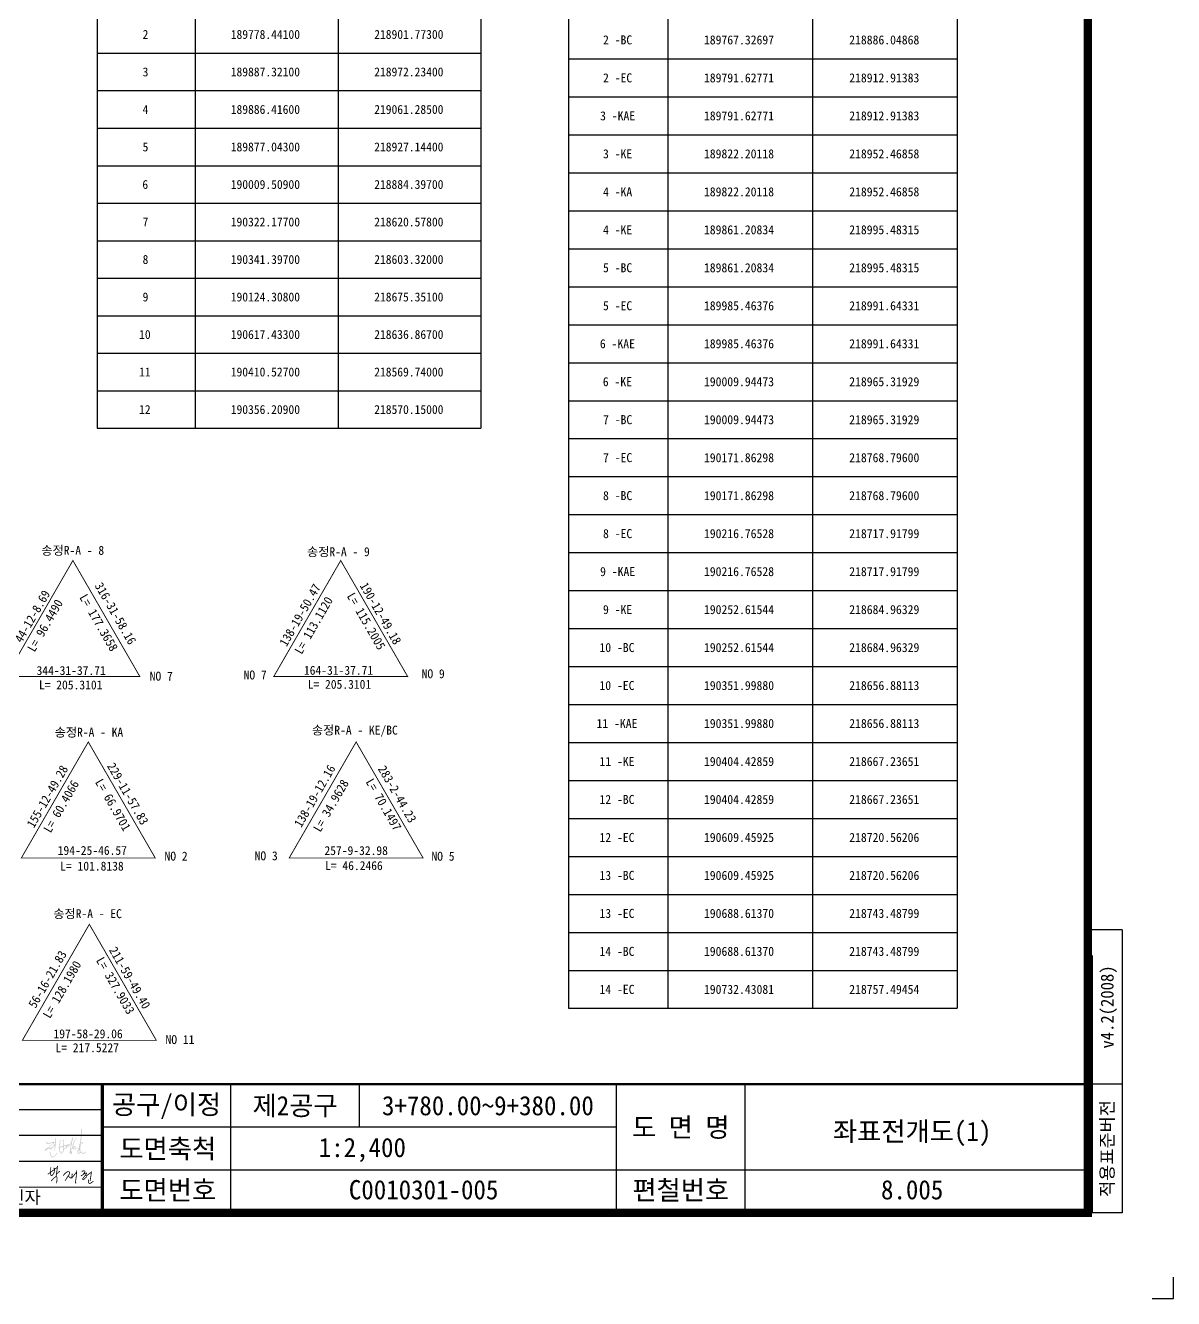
# Model space of a CAD drawing. Header units: millimetres. Extents: x 6226 to 8245, y 797 to 2223.
# Drawn here: x 7602 to 8245, y 797 to 1510 of the extents above; entities that cross this region are included whole.
import ezdxf
from ezdxf.enums import TextEntityAlignment as Align

# ---------------------------------------------------------------- set-up
doc = ezdxf.new("R2010")
doc.units = ezdxf.units.MM
for name, color, linetype in [('CA-ALGN-IPLN', 1, 'Continuous'), ('CA-ALGN-TEXT', 3, 'Continuous'), ('CA-TABL-LIN1', 4, 'Continuous'), ('CA-TABL-LIN2', 1, 'Continuous'), ('CA-TABL-TEX1', 6, 'Continuous'), ('CA-TABL-TEX2', 3, 'Continuous'), ('CA-TEXT', 3, 'Continuous'), ('CX-BORD', 3, 'Continuous'), ('CX-BORD-LIN1', 4, 'Continuous'), ('CX-BORD-LIN2', 3, 'Continuous'), ('CX-BORD-TEX2', 7, 'Continuous'), ('CX-BORD-TEX3', 6, 'Continuous'), ('CX-MISC', 2, 'Continuous')]:
    doc.layers.add(name, color=color, linetype=linetype)
doc.styles.add('GTXT', font='DotumChe.ttf')
doc.styles.add('TB_TEXT', font='DotumChe.ttf')
doc.styles.add('TB_WBTXT', font='H2GTRE.TTF')
doc.styles.add('TB_WMTXT', font='DotumChe.ttf')

# ---------------------------------------------------------------- blocks, each defined once
blk = doc.blocks.new('CXBLKA1-KHCA')
at = {"layer": 'CX-BORD-TEX3'}
h = blk.add_hatch(color=256, dxfattribs=at)
h.paths.add_polyline_path([(561.18, 19.68), (561.15, 19.63), (561.07, 19.12), (560.88, 16.41), (560.66, 15.98), (560.6, 15.39), (560.35, 14.81), (560.21, 14.18), (560.3, 13.84), (560.57, 13.79), (561.17, 14.08), (561.31, 14.01), (561.49, 13.7), (561.73, 13.72), (562.18, 14.08), (562.2, 14.24), (562.13, 14.28), (561.7, 13.91), (561.56, 13.89), (561.29, 14.25), (561.05, 14.22), (560.54, 13.95), (560.4, 13.98), (560.39, 14.28), (560.53, 14.8), (560.59, 14.88), (560.61, 14.81), (560.64, 14.48), (560.81, 14.22), (560.89, 14.22), (560.93, 14.3), (560.87, 14.49), (560.96, 15.86), (561.02, 16.27), (561.2, 16.25), (561.41, 16.18), (561.51, 16.12), (561.58, 16.24), (561.4, 16.4), (561.21, 16.45), (561.05, 16.44), (561.19, 18.6), (561.31, 19.6), (561.23, 19.67)])
h.paths.add_polyline_path([(559.57, 15.36), (559.51, 15.32), (559.23, 15.19), (559.29, 15.09), (559.44, 14.95), (559.66, 14.94), (559.82, 15.11), (559.82, 15.32), (559.71, 15.36)], flags=16)
h.paths.add_polyline_path([(558.67, 14.1), (558.61, 14.03), (558.55, 14.06), (558.52, 14.01), (558.59, 13.89), (558.64, 13.84), (558.69, 13.92), (558.74, 14.07), (558.73, 14.17)], flags=16)
h.paths.add_polyline_path([(557.28, 15.56), (557.09, 15.51), (557.08, 15.1), (557.05, 15.09), (557.05, 14.98), (557.17, 15), (557.94, 15.5), (558.1, 15.69), (558.02, 15.71), (557.97, 15.66), (557.86, 15.67), (557.58, 15.35), (557.45, 15.28), (557.4, 15.33), (557.55, 15.61), (557.49, 15.63)], flags=16)
h.paths.add_polyline_path([(556.14, 15.1), (556.16, 15.2), (556.28, 15.19), (556.9, 15.46), (556.93, 15.23), (556.83, 14.51), (556.58, 14.02), (556.42, 13.97), (556.27, 14.14), (556.13, 14.68)], flags=16)
h.paths.add_polyline_path([(556.27, 16.9), (556.16, 16.99), (556.11, 16.89), (556.02, 15.96), (555.97, 15.24), (555.78, 15.15), (555.88, 15.02), (555.96, 15.04), (556.03, 14.3), (556.28, 13.85), (556.57, 13.81), (556.92, 14.26), (557.02, 14.71), (557.97, 15.36), (558.7, 16.11), (558.54, 14.98), (558.49, 14.61), (558.37, 14.3), (558.36, 13.92), (558.56, 13.7), (558.76, 13.7), (558.92, 13.98), (558.89, 14.41), (558.79, 14.43), (558.69, 14.39), (558.64, 14.35), (558.62, 14.41), (558.65, 14.54), (559.02, 15), (559.03, 15.05), (559.15, 15.07), (559.24, 14.89), (559.41, 14.77), (559.81, 14.85), (559.99, 15.09), (559.97, 15.34), (559.77, 15.52), (559.44, 15.48), (559.22, 15.37), (559.22, 15.72), (559.7, 16.95), (559.96, 17.25), (559.96, 17.4), (560.09, 17.58), (560, 17.56), (559.5, 16.8), (559.14, 16.01), (559.07, 15.62), (559.05, 15.24), (558.71, 14.86), (558.66, 14.89), (558.88, 16.14), (559.15, 17.21), (559.13, 17.59), (559.06, 17.64), (558.96, 17.51), (558.92, 17.18), (558.81, 16.64), (558.58, 16.19), (558.26, 15.83), (558.02, 15.95), (557.8, 15.89), (557.76, 15.83), (557.41, 15.77), (557.06, 15.67), (557.02, 17.04), (556.93, 17.11), (556.83, 17.08), (556.82, 16.92), (556.75, 16.8), (556.75, 16.64), (556.9, 16.63), (556.91, 15.65), (556.14, 15.35), (556.23, 16.47)])
h.paths.add_polyline_path([(553.83, 14.15), (553.9, 14.14), (554, 13.51), (554.26, 13.13), (554.6, 13.13), (555.02, 13.4), (555.45, 13.97), (555.54, 14.06), (555.56, 13.9), (555.08, 13.28), (554.6, 12.96), (554.21, 12.97), (553.92, 13.32), (553.79, 13.61), (553.76, 14.06)])
h.paths.add_polyline_path([(553.01, 14.94), (552.99, 14.92), (552.85, 14.79), (552.84, 14.71), (552.95, 14.74), (553.26, 15.05), (553.23, 15.07), (553.12, 15.02)], flags=16)
h.paths.add_polyline_path([(552.85, 16.39), (552.85, 16.51), (553.01, 16.5), (553.06, 16.45), (553.31, 16.21), (553.57, 16.22), (554.62, 16.56), (554.83, 16.55), (554.95, 16.46), (554.86, 16.36), (554.3, 15.87), (553.62, 15.18), (553.87, 15.06), (554.54, 15.51), (555.01, 16.23), (555.05, 17.42), (555.18, 17.42), (555.23, 16.77), (554.96, 14.35), (554.88, 14.45), (554.94, 15.73), (554.52, 15.27), (554.2, 15.04), (554.24, 14.83), (554.15, 14.77), (553.53, 15.01), (553.4, 14.98), (552.66, 14.38), (552.59, 14.53), (552.72, 14.87), (553.13, 15.2), (553.5, 15.22), (554.55, 16.32), (554.51, 16.36), (553.71, 16.1), (553.31, 16.02), (553, 16.19)])
at = {"layer": 'CX-BORD-LIN1', "const_width": 2}
blk.add_lwpolyline([(796, 0), (0, 0), (0, 554), (796, 554)], close=True, dxfattribs=at)
at = {"layer": 'CX-BORD-LIN1'}
for points, const_width in [([(796, 30), (0, 30)], 0.6), ([(566, 0), (566, 30)], 0.8), ([(566, 0), (566, 30)], 0.6), ([(686, 0), (686, 30)], 0.3), ([(566, 6), (270, 6)], 0.2)]:
    blk.add_lwpolyline(points, dxfattribs=dict(at, const_width=const_width))
at = {"layer": 'CX-BORD-LIN2'}
for p, q in [((804, 66.03), (796, 66.03)), ((804, 66.03), (804, 0)), ((797, 60), (797, 0)), ((804, 30), (796, 30)), ((804, 0), (797, 0))]:
    blk.add_line(p, q, dxfattribs=at)
at = {"layer": 'CX-BORD-LIN2', "const_width": 0.3}
for points in [[(596, 0), (596, 30)], [(716, 0), (716, 30)], [(686, 20), (566, 20)], [(796, 10), (566, 10)]]:
    blk.add_lwpolyline(points, dxfattribs=at)
at = {"layer": 'CX-BORD-LIN2'}
for points in [[(626, 20), (626, 30)], [(566, 24), (270, 24)], [(566, 18), (270, 18)], [(566, 12), (270, 12)]]:
    blk.add_lwpolyline(points, dxfattribs=at)
at = {"layer": 'CX-BORD-TEX3', "const_width": 0.18}
for points in [[(553.28, 8.98), (555.54, 10.61)], [(554, 10.57), (553.91, 9.08), (553.92, 9.06), (553.92, 9.04), (553.93, 9.02), (553.93, 9), (553.94, 8.98), (553.94, 8.96), (553.95, 8.94), (553.95, 8.92), (553.96, 8.9), (553.97, 8.88), (553.98, 8.86), (553.99, 8.84), (554, 8.82), (554.01, 8.81), (554.02, 8.79), (554.04, 8.77), (554.05, 8.76), (554.07, 8.74), (554.08, 8.73), (554.1, 8.72), (554.12, 8.71), (554.14, 8.7), (554.16, 8.7), (554.18, 8.69), (554.2, 8.7), (554.22, 8.7), (554.24, 8.71), (554.26, 8.71), (554.28, 8.72), (554.3, 8.73), (554.31, 8.74), (554.33, 8.76), (554.35, 8.77), (554.36, 8.78), (554.38, 8.8), (554.4, 8.81), (554.41, 8.82), (554.43, 8.84), (554.44, 8.85), (554.45, 8.87), (554.47, 8.89), (554.48, 8.9), (554.49, 8.92), (554.51, 8.93), (554.52, 8.95), (554.53, 8.97), (554.55, 8.98), (554.56, 9), (554.57, 9.02), (554.58, 9.04), (554.59, 9.05), (554.6, 9.07), (554.62, 9.09), (554.63, 9.11), (554.64, 9.12), (554.65, 9.14), (554.66, 9.16), (554.67, 9.18), (554.68, 9.2), (554.69, 9.21), (554.7, 9.23), (554.71, 9.25), (554.72, 9.27), (554.73, 9.29), (554.74, 9.31), (554.75, 9.33), (554.75, 9.35), (554.76, 9.37), (554.77, 9.39), (554.77, 9.41), (554.78, 9.43), (554.78, 9.45), (554.79, 9.47), (554.79, 9.49), (554.8, 9.51), (554.8, 9.53), (554.8, 9.55), (554.81, 9.57), (554.81, 9.59), (554.81, 9.61), (554.82, 9.63), (554.82, 9.65), (554.82, 9.67), (554.83, 9.69), (554.83, 9.72), (554.83, 9.74), (554.83, 9.76), (554.84, 9.78), (554.84, 9.8), (554.84, 9.82), (554.84, 9.84), (554.85, 9.86), (554.85, 9.88), (554.85, 9.9), (554.85, 9.92), (554.85, 9.94), (554.86, 9.96), (554.86, 9.99), (554.86, 10.01), (554.86, 10.03), (554.86, 10.05), (554.87, 10.07), (554.87, 10.09), (554.87, 10.11), (554.87, 10.13), (554.87, 10.15), (554.88, 10.17), (554.88, 10.19), (554.88, 10.21), (554.88, 10.24), (554.88, 10.26), (554.87, 10.28), (554.87, 10.3), (554.86, 10.32), (554.85, 10.34), (554.84, 10.35), (554.82, 10.37), (554.8, 10.38), (554.79, 10.39), (554.77, 10.4), (554.75, 10.41), (554.73, 10.43), (554.72, 10.44), (554.7, 10.45), (554.68, 10.46), (554.66, 10.46), (554.64, 10.47), (554.64, 10.47)], [(555.59, 10.96), (555.23, 8.43)], [(556.12, 9.75), (555.32, 9.02)], [(556.89, 8.65), (556.89, 8.65), (556.9, 8.67), (556.91, 8.69), (556.93, 8.7), (556.94, 8.72), (556.95, 8.74), (556.96, 8.76), (556.98, 8.78), (556.99, 8.8), (557.01, 8.81), (557.02, 8.83), (557.03, 8.85), (557.05, 8.87), (557.06, 8.89), (557.07, 8.9), (557.09, 8.92), (557.1, 8.94), (557.12, 8.96), (557.13, 8.97), (557.15, 8.99), (557.16, 9.01), (557.18, 9.02), (557.19, 9.04), (557.21, 9.06), (557.22, 9.07), (557.24, 9.09), (557.25, 9.11), (557.27, 9.12), (557.29, 9.14), (557.3, 9.15), (557.32, 9.17), (557.33, 9.19), (557.35, 9.2), (557.37, 9.22), (557.38, 9.23), (557.4, 9.25), (557.42, 9.26), (557.43, 9.28), (557.45, 9.29), (557.47, 9.31), (557.48, 9.32), (557.5, 9.34), (557.52, 9.35), (557.54, 9.37), (557.56, 9.38), (557.57, 9.39), (557.59, 9.41), (557.61, 9.42), (557.63, 9.43), (557.65, 9.44), (557.67, 9.46), (557.69, 9.47), (557.71, 9.48), (557.73, 9.49), (557.75, 9.5), (557.77, 9.51), (557.79, 9.52), (557.81, 9.53), (557.83, 9.54), (557.85, 9.55), (557.87, 9.56), (557.89, 9.56), (557.91, 9.57), (557.93, 9.57), (557.96, 9.58), (557.98, 9.58), (558, 9.59), (558.02, 9.59), (558.05, 9.59), (558.07, 9.6), (558.09, 9.6), (558.11, 9.6), (558.14, 9.59), (558.16, 9.59), (558.18, 9.59), (558.2, 9.58), (558.23, 9.58), (558.25, 9.57), (558.27, 9.56), (558.28, 9.55), (558.3, 9.53), (558.32, 9.51), (558.33, 9.5), (558.34, 9.48), (558.35, 9.46), (558.36, 9.44), (558.37, 9.42), (558.38, 9.39), (558.38, 9.37), (558.39, 9.35), (558.39, 9.33), (558.39, 9.3), (558.39, 9.28), (558.38, 9.26), (558.38, 9.24), (558.38, 9.22), (558.37, 9.19), (558.37, 9.17), (558.36, 9.15), (558.35, 9.13), (558.35, 9.11), (558.34, 9.08), (558.33, 9.06), (558.32, 9.04), (558.31, 9.02), (558.3, 9), (558.3, 8.98), (558.29, 8.96), (558.28, 8.94), (558.27, 8.92), (558.25, 8.9), (558.24, 8.88), (558.23, 8.86), (558.22, 8.84), (558.21, 8.82), (558.2, 8.8), (558.19, 8.78), (558.17, 8.76), (558.16, 8.74), (558.15, 8.73), (558.14, 8.71), (558.12, 8.69), (558.11, 8.67), (558.1, 8.65), (558.09, 8.63), (558.07, 8.61), (558.05, 8.58), (558.05, 8.58), (557.33, 7.49)], [(558.99, 9.1), (558.93, 8.14), (559.88, 9.33), (560.02, 9.52)], [(560.06, 9.92), (560.02, 9.52), (559.92, 8.33), (559.85, 7.82), (559.79, 7.3), (559.79, 7.3), (559.79, 7.3), (559.79, 7.29), (559.79, 7.29), (559.79, 7.28), (559.79, 7.28), (559.79, 7.28), (559.79, 7.27), (559.79, 7.27), (559.79, 7.27), (559.78, 7.26), (559.78, 7.26), (559.78, 7.26), (559.78, 7.25), (559.78, 7.25), (559.78, 7.25), (559.78, 7.24), (559.78, 7.24), (559.78, 7.23), (559.78, 7.23), (559.78, 7.23), (559.78, 7.22), (559.78, 7.22), (559.78, 7.22), (559.78, 7.21), (559.78, 7.21), (559.78, 7.21), (559.78, 7.2), (559.78, 7.2), (559.78, 7.2), (559.78, 7.19), (559.78, 7.19), (559.78, 7.18), (559.78, 7.18), (559.78, 7.18), (559.78, 7.17), (559.77, 7.17), (559.77, 7.17), (559.77, 7.16), (559.77, 7.16), (559.77, 7.16), (559.77, 7.15), (559.77, 7.15), (559.77, 7.15), (559.77, 7.14), (559.77, 7.14), (559.77, 7.13), (559.77, 7.13), (559.77, 7.13), (559.77, 7.12), (559.77, 7.12), (559.77, 7.12), (559.77, 7.11), (559.77, 7.11), (559.78, 7.11), (559.78, 7.1), (559.78, 7.1), (559.78, 7.1), (559.78, 7.09), (559.78, 7.09), (559.78, 7.08), (559.78, 7.08), (559.78, 7.08), (559.78, 7.07), (559.78, 7.07), (559.78, 7.07), (559.78, 7.06), (559.78, 7.06), (559.78, 7.06), (559.78, 7.05), (559.78, 7.05), (559.78, 7.05), (559.78, 7.04), (559.79, 7.04), (559.79, 7.03), (559.79, 7.03), (559.79, 7.03), (559.79, 7.02), (559.79, 7.02), (559.79, 7.02), (559.79, 7.01), (559.79, 7.01), (559.79, 7.01), (559.8, 7), (559.8, 7), (559.8, 7), (559.8, 6.99), (559.8, 6.99), (559.8, 6.99), (559.8, 6.98), (559.8, 6.98), (559.81, 6.98), (559.81, 6.97), (559.81, 6.97), (559.81, 6.97), (559.81, 6.96), (559.81, 6.96), (559.81, 6.96), (559.82, 6.95), (559.82, 6.95), (559.82, 6.95), (559.82, 6.94), (559.82, 6.94), (559.82, 6.94), (559.82, 6.93), (559.83, 6.93), (559.83, 6.93), (559.83, 6.92), (559.83, 6.92), (559.83, 6.92), (559.83, 6.91), (559.84, 6.91), (559.84, 6.91), (559.84, 6.91), (559.84, 6.9), (559.84, 6.9), (559.84, 6.9), (559.85, 6.89), (559.85, 6.89), (559.85, 6.89), (559.85, 6.88), (559.85, 6.88), (559.85, 6.88), (559.85, 6.87), (559.86, 6.87), (559.86, 6.87), (559.86, 6.86), (559.86, 6.86)], [(561.02, 8.58), (561.02, 8.58), (561.05, 8.6), (561.09, 8.62), (561.12, 8.64), (561.15, 8.67), (561.19, 8.69), (561.22, 8.71), (561.25, 8.73), (561.28, 8.75), (561.32, 8.77), (561.35, 8.79), (561.38, 8.81), (561.41, 8.84), (561.45, 8.86), (561.48, 8.88), (561.51, 8.9), (561.54, 8.92), (561.57, 8.95), (561.61, 8.97), (561.64, 8.99), (561.67, 9.01), (561.7, 9.04), (561.73, 9.06), (561.77, 9.08), (561.8, 9.1), (561.84, 9.12), (561.87, 9.14), (561.91, 9.15), (561.94, 9.17), (561.98, 9.18), (562.02, 9.19), (562.05, 9.2), (562.09, 9.22), (562.13, 9.23), (562.16, 9.24), (562.2, 9.25), (562.24, 9.26), (562.28, 9.27), (562.31, 9.27), (562.35, 9.26), (562.38, 9.24), (562.39, 9.2), (562.38, 9.16), (562.35, 9.13), (562.33, 9.1), (562.31, 9.07), (562.28, 9.04), (562.26, 9.01), (562.23, 8.98), (562.21, 8.95), (562.19, 8.92), (562.16, 8.89), (562.14, 8.85), (562.11, 8.82), (562.09, 8.79), (562.07, 8.76), (562.04, 8.73), (562.02, 8.7), (562, 8.67), (561.97, 8.64), (561.95, 8.61), (561.93, 8.58), (561.9, 8.54), (561.88, 8.51), (561.86, 8.48), (561.83, 8.45), (561.81, 8.42), (561.79, 8.39), (561.76, 8.36), (561.74, 8.33), (561.71, 8.29), (561.69, 8.26), (561.67, 8.23), (561.64, 8.2), (561.62, 8.17), (561.6, 8.14), (561.57, 8.11), (561.55, 8.08), (561.53, 8.05), (561.5, 8.01), (561.48, 7.98), (561.46, 7.95), (561.45, 7.91), (561.45, 7.87), (561.46, 7.83), (561.48, 7.8), (561.5, 7.77), (561.53, 7.74), (561.57, 7.73), (561.61, 7.73), (561.65, 7.75), (561.68, 7.77), (561.71, 7.79), (561.74, 7.82), (561.77, 7.84), (561.8, 7.87), (561.83, 7.9), (561.86, 7.92), (561.88, 7.95), (561.91, 7.98), (561.94, 8), (561.97, 8.03), (562, 8.06), (562.03, 8.08), (562.05, 8.11), (562.08, 8.13), (562.12, 8.16), (562.15, 8.18), (562.18, 8.21), (562.21, 8.23), (562.23, 8.26), (562.25, 8.29), (562.27, 8.33), (562.28, 8.37), (562.29, 8.4), (562.3, 8.44), (562.31, 8.48), (562.31, 8.52), (562.31, 8.56), (562.31, 8.6), (562.29, 8.63), (562.26, 8.66), (562.23, 8.68), (562.2, 8.7), (562.16, 8.71), (562.12, 8.72), (562.08, 8.72), (562.03, 8.72)], [(561.22, 9.72), (561.22, 9.72), (561.24, 9.72), (561.25, 9.71), (561.26, 9.71), (561.28, 9.71), (561.29, 9.71), (561.3, 9.71), (561.31, 9.7), (561.33, 9.7), (561.34, 9.7), (561.35, 9.7), (561.37, 9.7), (561.38, 9.7), (561.39, 9.7), (561.41, 9.7), (561.42, 9.7), (561.43, 9.71), (561.45, 9.71), (561.46, 9.71), (561.47, 9.72), (561.48, 9.72), (561.5, 9.73), (561.51, 9.73), (561.52, 9.74), (561.53, 9.74), (561.54, 9.75), (561.56, 9.75), (561.57, 9.76), (561.58, 9.76), (561.59, 9.77), (561.61, 9.77), (561.62, 9.78), (561.63, 9.78), (561.64, 9.78), (561.66, 9.79), (561.67, 9.79), (561.68, 9.79), (561.69, 9.79), (561.71, 9.79), (561.72, 9.79), (561.73, 9.79), (561.75, 9.79), (561.76, 9.79), (561.77, 9.79), (561.79, 9.79), (561.8, 9.78), (561.81, 9.78), (561.82, 9.78), (561.84, 9.77), (561.85, 9.77), (561.86, 9.76), (561.87, 9.76), (561.89, 9.75), (561.9, 9.74), (561.91, 9.74), (561.92, 9.73), (561.93, 9.72), (561.94, 9.71), (561.95, 9.7), (561.96, 9.69), (561.96, 9.68), (561.97, 9.67), (561.97, 9.66), (561.97, 9.64), (561.98, 9.63), (561.98, 9.62), (561.98, 9.6), (561.98, 9.59), (561.97, 9.58), (561.97, 9.57), (561.97, 9.55), (561.96, 9.54), (561.96, 9.53), (561.96, 9.52), (561.95, 9.5), (561.95, 9.49), (561.94, 9.48), (561.93, 9.47), (561.93, 9.46), (561.92, 9.44), (561.91, 9.43), (561.91, 9.42), (561.9, 9.41), (561.89, 9.4), (561.89, 9.39), (561.88, 9.38), (561.87, 9.37), (561.86, 9.36), (561.85, 9.35), (561.85, 9.34), (561.84, 9.33), (561.83, 9.32), (561.82, 9.31), (561.81, 9.3), (561.8, 9.29), (561.79, 9.28), (561.79, 9.27), (561.78, 9.26), (561.77, 9.25), (561.76, 9.24), (561.75, 9.23), (561.74, 9.22), (561.74, 9.2), (561.73, 9.19), (561.72, 9.18), (561.71, 9.17), (561.7, 9.16), (561.7, 9.15), (561.69, 9.14), (561.68, 9.13), (561.67, 9.12), (561.67, 9.11), (561.66, 9.1), (561.65, 9.09), (561.64, 9.08), (561.64, 9.06), (561.63, 9.05), (561.62, 9.04), (561.62, 9.03), (561.61, 9.02), (561.6, 9.01), (561.59, 9), (561.59, 8.99), (561.58, 8.98), (561.57, 8.96), (561.57, 8.95), (561.56, 8.94), (561.56, 8.94)], [(562.3, 8.61), (563.47, 9.5)], [(563.42, 9.67), (563.42, 9.67), (563.43, 9.67), (563.43, 9.67), (563.43, 9.67), (563.43, 9.67), (563.43, 9.67), (563.43, 9.67), (563.43, 9.66), (563.43, 9.66), (563.43, 9.66), (563.43, 9.66), (563.43, 9.66), (563.43, 9.66), (563.43, 9.66), (563.43, 9.65), (563.43, 9.65), (563.43, 9.65), (563.43, 9.65), (563.43, 9.65), (563.44, 9.65), (563.44, 9.65), (563.44, 9.65), (563.44, 9.64), (563.44, 9.64), (563.44, 9.64), (563.44, 9.64), (563.44, 9.64), (563.44, 9.64), (563.44, 9.64), (563.44, 9.63), (563.44, 9.63), (563.44, 9.63), (563.44, 9.63), (563.44, 9.63), (563.44, 9.63), (563.44, 9.63), (563.44, 9.63), (563.44, 9.62), (563.45, 9.62), (563.45, 9.62), (563.45, 9.62), (563.45, 9.62), (563.45, 9.62), (563.45, 9.62), (563.45, 9.61), (563.45, 9.61), (563.45, 9.61), (563.45, 9.61), (563.45, 9.61), (563.45, 9.61), (563.45, 9.61), (563.45, 9.61), (563.45, 9.6), (563.45, 9.6), (563.45, 9.6), (563.45, 9.6), (563.45, 9.6), (563.45, 9.6), (563.45, 9.6), (563.46, 9.59), (563.46, 9.59), (563.46, 9.59), (563.46, 9.59), (563.46, 9.59), (563.46, 9.59), (563.46, 9.59), (563.46, 9.58), (563.46, 9.58), (563.46, 9.58), (563.46, 9.58), (563.46, 9.58), (563.46, 9.58), (563.46, 9.58), (563.46, 9.57), (563.46, 9.57), (563.46, 9.57), (563.46, 9.57), (563.46, 9.57), (563.46, 9.57), (563.46, 9.57), (563.46, 9.57), (563.46, 9.56), (563.46, 9.56), (563.46, 9.56), (563.46, 9.56), (563.46, 9.56), (563.46, 9.56), (563.46, 9.56), (563.46, 9.55), (563.47, 9.55), (563.47, 9.55), (563.47, 9.55), (563.47, 9.55), (563.47, 9.55), (563.47, 9.55), (563.47, 9.54), (563.47, 9.54), (563.47, 9.54), (563.47, 9.54), (563.47, 9.54), (563.47, 9.54), (563.47, 9.54), (563.47, 9.53), (563.47, 9.53), (563.47, 9.53), (563.47, 9.53), (563.47, 9.53), (563.47, 9.53), (563.47, 9.53), (563.47, 9.52), (563.47, 9.52), (563.47, 9.52), (563.47, 9.52), (563.47, 9.52), (563.47, 9.52), (563.47, 9.52), (563.47, 9.51), (563.47, 9.51), (563.47, 9.51), (563.47, 9.51), (563.47, 9.51), (563.47, 9.51), (563.47, 9.51), (563.47, 9.5), (563.47, 9.5), (563.47, 9.5), (563.47, 9.5), (563.47, 9.5), (563.4, 8.91), (563.18, 7.45)], [(554.07, 7.41), (554.07, 7.41), (554.08, 7.42), (554.09, 7.43), (554.1, 7.44), (554.11, 7.46), (554.12, 7.47), (554.13, 7.48), (554.14, 7.49), (554.15, 7.5), (554.16, 7.51), (554.17, 7.52), (554.18, 7.53), (554.19, 7.54), (554.21, 7.55), (554.22, 7.56), (554.23, 7.57), (554.24, 7.58), (554.25, 7.59), (554.26, 7.6), (554.27, 7.61), (554.28, 7.62), (554.29, 7.64), (554.3, 7.65), (554.31, 7.66), (554.32, 7.67), (554.33, 7.68), (554.34, 7.69), (554.35, 7.7), (554.36, 7.71), (554.37, 7.72), (554.38, 7.73), (554.39, 7.74), (554.4, 7.75), (554.41, 7.77), (554.42, 7.78), (554.43, 7.79), (554.44, 7.8), (554.45, 7.81), (554.46, 7.82), (554.47, 7.83), (554.48, 7.84), (554.49, 7.85), (554.5, 7.87), (554.51, 7.88), (554.52, 7.89), (554.53, 7.9), (554.54, 7.91), (554.55, 7.92), (554.56, 7.93), (554.57, 7.94), (554.58, 7.96), (554.59, 7.97), (554.6, 7.98), (554.61, 7.99), (554.62, 8), (554.63, 8.01), (554.64, 8.02), (554.65, 8.03), (554.67, 8.04), (554.68, 8.05), (554.69, 8.07), (554.7, 8.08), (554.71, 8.09), (554.72, 8.1), (554.73, 8.11), (554.74, 8.12), (554.75, 8.13), (554.76, 8.14), (554.77, 8.15), (554.78, 8.16), (554.79, 8.17), (554.81, 8.18), (554.82, 8.19), (554.83, 8.2), (554.84, 8.21), (554.85, 8.21), (554.87, 8.22), (554.88, 8.23), (554.89, 8.24), (554.9, 8.25), (554.91, 8.26), (554.93, 8.27), (554.94, 8.28), (554.95, 8.28), (554.96, 8.29), (554.98, 8.3), (554.99, 8.31), (555, 8.32), (555.01, 8.33), (555.03, 8.33), (555.04, 8.34), (555.05, 8.35), (555.06, 8.36), (555.08, 8.37), (555.09, 8.38), (555.1, 8.39), (555.11, 8.39), (555.13, 8.4), (555.14, 8.41), (555.15, 8.41), (555.17, 8.42), (555.18, 8.42), (555.2, 8.43), (555.21, 8.43), (555.23, 8.43), (555.24, 8.43), (555.26, 8.43), (555.27, 8.42), (555.29, 8.42), (555.3, 8.42), (555.31, 8.41), (555.33, 8.4), (555.34, 8.39), (555.35, 8.39), (555.36, 8.38), (555.37, 8.37), (555.39, 8.36), (555.4, 8.35), (555.41, 8.33), (555.41, 8.32), (555.42, 8.31), (555.43, 8.3), (555.44, 8.29), (555.45, 8.27), (555.45, 8.26), (555.46, 8.25), (555.47, 8.23), (555.47, 8.22), (555.37, 6.85)], [(558.05, 8.58), (558.63, 8.1), (558.94, 8.39)], [(562.79, 7.75), (562.79, 7.75), (562.79, 7.74), (562.79, 7.73), (562.79, 7.71), (562.79, 7.7), (562.79, 7.69), (562.79, 7.68), (562.79, 7.67), (562.79, 7.66), (562.79, 7.65), (562.79, 7.64), (562.79, 7.63), (562.79, 7.62), (562.79, 7.6), (562.79, 7.59), (562.79, 7.58), (562.79, 7.57), (562.78, 7.56), (562.78, 7.55), (562.78, 7.54), (562.78, 7.53), (562.78, 7.52), (562.78, 7.51), (562.78, 7.49), (562.78, 7.48), (562.78, 7.47), (562.78, 7.46), (562.78, 7.45), (562.78, 7.44), (562.78, 7.43), (562.78, 7.42), (562.78, 7.41), (562.78, 7.4), (562.78, 7.38), (562.78, 7.37), (562.78, 7.36), (562.78, 7.35), (562.78, 7.34), (562.78, 7.33), (562.78, 7.32), (562.78, 7.31), (562.78, 7.3), (562.78, 7.29), (562.78, 7.27), (562.78, 7.26), (562.78, 7.25), (562.78, 7.24), (562.79, 7.23), (562.79, 7.22), (562.79, 7.21), (562.79, 7.2), (562.79, 7.19), (562.79, 7.18), (562.8, 7.17), (562.8, 7.15), (562.8, 7.14), (562.8, 7.13), (562.81, 7.12), (562.81, 7.11), (562.81, 7.1), (562.82, 7.09), (562.82, 7.08), (562.83, 7.07), (562.83, 7.06), (562.83, 7.05), (562.84, 7.04), (562.84, 7.03), (562.85, 7.02), (562.85, 7.01), (562.86, 7), (562.86, 6.99), (562.87, 6.98), (562.88, 6.97), (562.88, 6.96), (562.89, 6.96), (562.9, 6.95), (562.9, 6.94), (562.91, 6.93), (562.92, 6.92), (562.93, 6.91), (562.93, 6.91), (562.94, 6.9), (562.95, 6.89), (562.96, 6.89), (562.97, 6.88), (562.98, 6.87), (562.99, 6.87), (563, 6.86), (563.01, 6.86), (563.02, 6.86), (563.03, 6.85), (563.04, 6.85), (563.05, 6.85), (563.06, 6.85), (563.07, 6.85), (563.08, 6.84), (563.09, 6.84), (563.11, 6.84), (563.12, 6.85), (563.13, 6.85), (563.14, 6.85), (563.15, 6.85), (563.16, 6.85), (563.17, 6.85), (563.18, 6.86), (563.19, 6.86), (563.2, 6.86), (563.21, 6.87), (563.22, 6.87), (563.23, 6.88), (563.24, 6.88), (563.25, 6.88), (563.26, 6.89), (563.27, 6.89), (563.28, 6.9), (563.29, 6.9), (563.3, 6.91), (563.31, 6.91), (563.32, 6.92), (563.33, 6.93), (563.34, 6.93), (563.35, 6.94), (563.36, 6.94), (563.37, 6.95), (563.38, 6.96), (563.39, 6.96), (563.4, 6.97), (563.4, 6.97), (563.93, 7.35)]]:
    blk.add_lwpolyline(points, dxfattribs=at)
at = {"layer": 'CX-MISC'}
blk.add_lwpolyline([(811, -20), (816, -20), (816, -15)], dxfattribs=at)
at = {"layer": 'CX-BORD-LIN1', "style": 'TB_TEXT'}
for tag, height, p in [('TR_RNUM4', 3, (285.11, 26.64)), ('TR_RDAT4', 3.5, (317.5, 27)), ('TR_DGN4', 3.5, (459.12, 27)), ('TR_CHK4', 3.5, (499.12, 27)), ('TR_APP4', 3.5, (539.12, 27)), ('TR_RNUM3', 3, (285.11, 20.64)), ('TR_RDAT3', 3.5, (317.5, 21)), ('TR_DGN3', 3.5, (459.12, 21)), ('TR_CHK3', 3.5, (499.12, 21)), ('TR_APP3', 3.5, (539.12, 21)), ('TR_RNUM2', 3, (285.11, 14.64)), ('TR_RDAT2', 3.5, (317.5, 15)), ('TR_DGN2', 3.5, (459.12, 15)), ('TR_CHK2', 3.5, (499.12, 15)), ('TR_APP2', 3.5, (539.12, 15)), ('TR_RNUM1', 3, (285.11, 8.64)), ('TR_RDAT1', 3.5, (317.5, 9)), ('TR_DGN1', 3.5, (459.12, 9)), ('TR_CHK1', 3.5, (499.12, 9)), ('TR_APP1', 3.5, (539.12, 9))]:
    blk.add_attdef(tag, text='', height=height, dxfattribs=at).set_placement(p, align=Align.MIDDLE_CENTER)
for tag, p in [('TR_RCON4', (342.3, 27)), ('TR_RCON3', (342.3, 21)), ('TR_RCON2', (342.3, 15)), ('TR_RCON1', (342.3, 9))]:
    blk.add_attdef(tag, text='', height=3.5, dxfattribs=at).set_placement(p, align=Align.MIDDLE_LEFT)
at = {"layer": 'CX-BORD-LIN2', "style": 'TB_TEXT'}
blk.add_text('적용표준버전', height=3, rotation=90, dxfattribs=at).set_placement((800.5, 15), align=Align.MIDDLE_CENTER)
blk.add_attdef('TD_VERSION', text='', height=3, rotation=90, dxfattribs=at).set_placement((800.5, 48.01), align=Align.MIDDLE_CENTER)
at = {"layer": 'CX-BORD-TEX2', "style": 'TB_WMTXT'}
for tag, height, p in [('TB_CNAME', 5, (15.34, 531.83)), ('TB_CSCOP', 4, (16.63, 523.83))]:
    blk.add_attdef(tag, text='', height=height, dxfattribs=at).set_placement(p, align=Align.BOTTOM_LEFT)
at = {"layer": 'CX-BORD-TEX2', "style": 'TB_WBTXT'}
for tag, height, p in [('TB_MTITIL', 10, (398, 533.33)), ('TB_STITL', 7, (398, 518.33))]:
    blk.add_attdef(tag, text='', height=height, dxfattribs=at).set_placement(p, align=Align.MIDDLE_CENTER)
at = {"layer": 'CX-BORD-TEX3', "style": 'TB_TEXT'}
for s, height, p in [('공구/이정', 4.5, (581, 25)), ('도 면 명', 4.5, (701, 20)), ('도면축척', 4.5, (581.29, 15)), ('도면번호', 4.5, (581.29, 5.39)), ('편철번호', 4.5, (701, 5.39)), ('확인자', 3, (546, 3.66))]:
    blk.add_text(s, height=height, dxfattribs=at).set_placement(p, align=Align.MIDDLE)
for tag, height, p in [('TD_DCOMP', 4.5, (217.5, 25)), ('TD_CSECT', 4.5, (611, 25)), ('TD_CDIST', 4.5, (656, 25)), ('TD_DNAME_TOP', 4.5, (755, 25)), ('TD_DNAME_MAIN', 4.5, (755, 19.01)), ('TD_CCOMP', 4.5, (217.5, 15)), ('TD_HSCAL', 4.5, (626.7, 15.24)), ('TD_VSCAL', 4.5, (655.78, 15.24)), ('TD_DNAME_BOT', 3, (755, 13.65)), ('TD_CNAME', 5, (65, 5.75)), ('TD_FIELD', 4.5, (182.5, 5.53)), ('TD_CSTEP', 4.5, (253.24, 5.53)), ('TD_DWGCODE', 4.5, (641, 5.39)), ('TD_DWGNO', 4.5, (755, 5.39))]:
    blk.add_attdef(tag, text='', height=height, dxfattribs=at).set_placement(p, align=Align.MIDDLE_CENTER)

msp = doc.modelspace()

# ---------------------------------------------------------------- linework, layer by layer
at = {"layer": 'CA-ALGN-IPLN', "const_width": 0.5}
for points in [[(7628.38, 1210.61), (7590.88, 1145.66), (7665.88, 1145.66)], [(7778.38, 1210.61), (7740.88, 1145.66), (7815.88, 1145.66)], [(7637.01, 1109.03), (7599.51, 1044.07), (7674.51, 1044.07)], [(7787.01, 1109.03), (7749.51, 1044.07), (7824.51, 1044.07)], [(7637.59, 1006.95), (7600.09, 942), (7675.09, 942)]]:
    msp.add_lwpolyline(points, close=True, dxfattribs=at)
at = {"layer": 'CA-TABL-LIN1'}
for p, q in [((7905.98, 1576.52), (7905.98, 959.91)), ((8123.66, 1576.52), (8123.66, 959.91)), ((7641.89, 1557.67), (7641.89, 1284.67)), ((7696.89, 1557.67), (7696.89, 1284.67)), ((7856.89, 1557.67), (7856.89, 1284.67)), ((7641.89, 1284.67), (7856.89, 1284.67)), ((7905.98, 959.91), (8123.66, 959.91))]:
    msp.add_line(p, q, dxfattribs=at)
at = {"layer": 'CA-TABL-LIN2'}
for p, q in [((7961.66, 1576.52), (7961.66, 959.91)), ((8042.66, 1576.52), (8042.66, 959.91)), ((7776.89, 1557.67), (7776.89, 1284.67)), ((7641.89, 1494.67), (7856.89, 1494.67)), ((7905.98, 1491.47), (8123.66, 1491.47)), ((7641.89, 1473.67), (7856.89, 1473.67)), ((7905.98, 1470.21), (8123.66, 1470.21)), ((7641.89, 1452.67), (7856.89, 1452.67)), ((7905.98, 1448.94), (8123.66, 1448.94)), ((7641.89, 1431.67), (7856.89, 1431.67)), ((7905.98, 1427.68), (8123.66, 1427.68)), ((7641.89, 1410.67), (7856.89, 1410.67)), ((7905.98, 1406.42), (8123.66, 1406.42)), ((7641.89, 1389.67), (7856.89, 1389.67)), ((7905.98, 1385.16), (8123.66, 1385.16)), ((7641.89, 1368.67), (7856.89, 1368.67)), ((7905.98, 1363.89), (8123.66, 1363.89)), ((7641.89, 1347.67), (7856.89, 1347.67)), ((7905.98, 1342.63), (8123.66, 1342.63)), ((7641.89, 1326.67), (7856.89, 1326.67)), ((7905.98, 1321.37), (8123.66, 1321.37)), ((7641.89, 1305.67), (7856.89, 1305.67)), ((7905.98, 1300.11), (8123.66, 1300.11)), ((7905.98, 1278.84), (8123.66, 1278.84)), ((7905.98, 1257.58), (8123.66, 1257.58)), ((7905.98, 1236.32), (8123.66, 1236.32)), ((7905.98, 1215.06), (8123.66, 1215.06)), ((7905.98, 1193.79), (8123.66, 1193.79)), ((7905.98, 1172.53), (8123.66, 1172.53)), ((7905.98, 1151.27), (8123.66, 1151.27)), ((7905.98, 1130.01), (8123.66, 1130.01)), ((7905.98, 1108.74), (8123.66, 1108.74)), ((7905.98, 1087.48), (8123.66, 1087.48)), ((7905.98, 1066.22), (8123.66, 1066.22)), ((7905.98, 1044.96), (8123.66, 1044.96)), ((7905.98, 1023.69), (8123.66, 1023.69)), ((7905.98, 1002.43), (8123.66, 1002.43)), ((7905.98, 981.17), (8123.66, 981.17))]:
    msp.add_line(p, q, dxfattribs=at)

# ---------------------------------------------------------------- block references
at = {"layer": 'CX-BORD'}
ref = msp.add_blockref('CXBLKA1-KHCA', (6286.41, 845.43), dxfattribs=dict(at, xscale=2.399999999999977, yscale=2.400000000000006))
ref.add_attrib('TD_DNAME_MAIN', '좌표전개도(1)', dxfattribs={"layer": 'CX-BORD-TEX3', "height": 10.8, "style": 'TB_TEXT'}).set_placement((8098.41, 891.04), align=Align.MIDDLE_CENTER)
ref.add_attrib('TD_CSECT', '제2공구', dxfattribs={"layer": 'CX-BORD-TEX3', "height": 10.8, "style": 'TB_TEXT'}).set_placement((7752.81, 905.43), align=Align.MIDDLE_CENTER)
ref.add_attrib('TD_CDIST', '3+780.00~9+380.00', dxfattribs={"layer": 'CX-BORD-TEX3', "height": 10.8, "style": 'TB_TEXT'}).set_placement((7860.81, 905.43), align=Align.MIDDLE_CENTER)
ref.add_attrib('TD_HSCAL', '1:2,400', dxfattribs={"layer": 'CX-BORD-TEX3', "height": 10.8, "style": 'TB_TEXT'}).set_placement((7790.49, 881.99), align=Align.MIDDLE_CENTER)
ref.add_attrib('TD_DWGNO', '8.005', dxfattribs={"layer": 'CX-BORD-TEX3', "height": 10.8, "style": 'TB_TEXT'}).set_placement((8098.41, 858.35), align=Align.MIDDLE_CENTER)
ref.add_attrib('TD_DWGCODE', 'C0010301-005', dxfattribs={"layer": 'CX-BORD-TEX3', "height": 10.8, "style": 'TB_TEXT'}).set_placement((7824.81, 858.35), align=Align.MIDDLE_CENTER)
ref.add_attrib('TD_VERSION', 'v4.2(2008)', dxfattribs={"layer": 'CX-BORD-LIN2', "height": 7.2, "rotation": 90, "style": 'TB_TEXT'}).set_placement((8207.61, 960.66), align=Align.MIDDLE_CENTER)

# ---------------------------------------------------------------- texts
at = {"layer": 'CA-ALGN-TEXT', "style": 'GTXT'}
for s, p in [('송정R-A - 8', (7628.3, 1216.3)), ('송정R-A - 9', (7777.07, 1215.54)), ('송정R-A - KA', (7637.36, 1114.49)), ('송정R-A - KE/BC', (7786.3, 1115.67)), ('송정R-A - EC', (7636.6, 1012.91))]:
    msp.add_text(s, height=5, rotation=359.99995, dxfattribs=at).set_placement(p, align=Align.MIDDLE_CENTER)
at = {"layer": 'CA-TABL-TEX1', "style": 'GTXT'}
for s, height, p in [('2', 5, (7669.03, 1505.17)), ('2 -BC', 5.062, (7933.46, 1502.1)), ('3', 5, (7669.03, 1484.17)), ('2 -EC', 5.062, (7933.46, 1480.84)), ('4', 5, (7669.03, 1463.17)), ('3 -KAE', 5.062, (7933.46, 1459.58)), ('5', 5, (7669.03, 1442.17)), ('3 -KE', 5.062, (7933.46, 1438.31)), ('6', 5, (7668.91, 1421.17)), ('4 -KA', 5.062, (7933.46, 1417.05)), ('7', 5, (7669.03, 1400.17)), ('4 -KE', 5.062, (7933.46, 1395.79)), ('8', 5, (7669.03, 1379.17)), ('5 -BC', 5.062, (7933.46, 1374.53)), ('9', 5, (7669.03, 1358.17)), ('5 -EC', 5.062, (7933.46, 1353.26)), ('10', 5, (7668.68, 1337.17)), ('6 -KAE', 5.062, (7933.34, 1332)), ('11', 5, (7668.68, 1316.17)), ('6 -KE', 5.062, (7933.34, 1310.74)), ('12', 5, (7668.68, 1295.17)), ('7 -BC', 5.062, (7933.46, 1289.48)), ('7 -EC', 5.062, (7933.46, 1268.21)), ('8 -BC', 5.062, (7933.46, 1246.95)), ('8 -EC', 5.062, (7933.46, 1225.69)), ('9 -KAE', 5.062, (7933.46, 1204.43)), ('9 -KE', 5.062, (7933.46, 1183.16)), ('10 -BC', 5.062, (7933.1, 1161.9)), ('10 -EC', 5.062, (7933.1, 1140.64)), ('11 -KAE', 5.062, (7933.1, 1119.38)), ('11 -KE', 5.062, (7933.1, 1098.11)), ('12 -BC', 5.062, (7933.1, 1076.85)), ('12 -EC', 5.062, (7933.1, 1055.59)), ('13 -BC', 5.062, (7933.1, 1034.33)), ('13 -EC', 5.062, (7933.1, 1013.06)), ('14 -BC', 5.062, (7933.1, 991.8)), ('14 -EC', 5.062, (7933.1, 970.54))]:
    msp.add_text(s, height=height, rotation=359.99995, dxfattribs=at).set_placement(p, align=Align.MIDDLE_CENTER)
at = {"layer": 'CA-TABL-TEX2', "style": 'GTXT'}
for s, height, p in [('189778.44100', 5, (7736.18, 1505.17)), ('218901.77300', 5, (7816.53, 1505.17)), ('189767.32697', 5.0625, (8001.44, 1502.1)), ('218886.04868', 5.0625, (8082.8, 1502.1)), ('189887.32100', 5, (7736.18, 1484.17)), ('218972.23400', 5, (7816.53, 1484.17)), ('189791.62771', 5.0625, (8001.44, 1480.84)), ('218912.91383', 5.0625, (8082.8, 1480.84)), ('189886.41600', 5, (7736.18, 1463.17)), ('219061.28500', 5, (7816.53, 1463.17)), ('189791.62771', 5.0625, (8001.44, 1459.58)), ('218912.91383', 5.0625, (8082.8, 1459.58)), ('189877.04300', 5, (7736.18, 1442.17)), ('218927.14400', 5, (7816.53, 1442.17)), ('189822.20118', 5.0625, (8001.44, 1438.31)), ('218952.46858', 5.0625, (8082.8, 1438.31)), ('190009.50900', 5, (7736.18, 1421.17)), ('218884.39700', 5, (7816.53, 1421.17)), ('189822.20118', 5.0625, (8001.44, 1417.05)), ('218952.46858', 5.0625, (8082.8, 1417.05)), ('190322.17700', 5, (7736.18, 1400.17)), ('218620.57800', 5, (7816.53, 1400.17)), ('189861.20834', 5.0625, (8001.44, 1395.79)), ('218995.48315', 5.0625, (8082.8, 1395.79)), ('190341.39700', 5, (7736.18, 1379.17)), ('218603.32000', 5, (7816.53, 1379.17)), ('189861.20834', 5.0625, (8001.44, 1374.53)), ('218995.48315', 5.0625, (8082.8, 1374.53)), ('190124.30800', 5, (7736.18, 1358.17)), ('218675.35100', 5, (7816.53, 1358.17)), ('189985.46376', 5.0625, (8001.44, 1353.26)), ('218991.64331', 5.0625, (8082.8, 1353.26)), ('190617.43300', 5, (7736.18, 1337.17)), ('218636.86700', 5, (7816.53, 1337.17)), ('189985.46376', 5.0625, (8001.44, 1332)), ('218991.64331', 5.0625, (8082.8, 1332)), ('190410.52700', 5, (7736.18, 1316.17)), ('218569.74000', 5, (7816.53, 1316.17)), ('190009.94473', 5.0625, (8001.44, 1310.74)), ('218965.31929', 5.0625, (8082.8, 1310.74)), ('190356.20900', 5, (7736.18, 1295.17)), ('218570.15000', 5, (7816.53, 1295.17)), ('190009.94473', 5.0625, (8001.44, 1289.48)), ('218965.31929', 5.0625, (8082.8, 1289.48)), ('190171.86298', 5.0625, (8001.44, 1268.21)), ('218768.79600', 5.0625, (8082.8, 1268.21)), ('190171.86298', 5.0625, (8001.44, 1246.95)), ('218768.79600', 5.0625, (8082.8, 1246.95)), ('190216.76528', 5.0625, (8001.44, 1225.69)), ('218717.91799', 5.0625, (8082.8, 1225.69)), ('190216.76528', 5.0625, (8001.44, 1204.43)), ('218717.91799', 5.0625, (8082.8, 1204.43)), ('190252.61544', 5.0625, (8001.44, 1183.16)), ('218684.96329', 5.0625, (8082.8, 1183.16)), ('190252.61544', 5.0625, (8001.44, 1161.9)), ('218684.96329', 5.0625, (8082.8, 1161.9)), ('190351.99880', 5.0625, (8001.44, 1140.64)), ('218656.88113', 5.0625, (8082.8, 1140.64)), ('190351.99880', 5.0625, (8001.44, 1119.38)), ('218656.88113', 5.0625, (8082.8, 1119.38)), ('190404.42859', 5.0625, (8001.44, 1098.11)), ('218667.23651', 5.0625, (8082.8, 1098.11)), ('190404.42859', 5.0625, (8001.44, 1076.85)), ('218667.23651', 5.0625, (8082.8, 1076.85)), ('190609.45925', 5.0625, (8001.44, 1055.59)), ('218720.56206', 5.0625, (8082.8, 1055.59)), ('190609.45925', 5.0625, (8001.44, 1034.33)), ('218720.56206', 5.0625, (8082.8, 1034.33)), ('190688.61370', 5.0625, (8001.44, 1013.06)), ('218743.48799', 5.0625, (8082.8, 1013.06)), ('190688.61370', 5.0625, (8001.44, 991.8)), ('218743.48799', 5.0625, (8082.8, 991.8)), ('190732.43081', 5.0625, (8001.44, 970.54)), ('218757.49454', 5.0625, (8082.8, 970.54))]:
    msp.add_text(s, height=height, rotation=359.99995, dxfattribs=at).set_placement(p, align=Align.MIDDLE_CENTER)
at = {"layer": 'CA-TEXT', "style": 'GTXT'}
for s, rotation, p in [('316-31-58.16', 299.99925, (7652.28, 1181.01)), ('138-19-50.47', 60.00066, (7755.57, 1180.1)), ('190-12-49.18', 299.99925, (7800.74, 1181.01)), ('44-12-8.69', 60.00066, (7605.67, 1179.38)), ('L= 177.3658', 299.99925, (7642.88, 1175.86)), ('L= 115.2005', 299.99925, (7792.67, 1176.63)), ('L= 96.4490', 60.00066, (7612.8, 1174.23)), ('L= 113.1120', 60.00066, (7763.19, 1174.35)), ('344-31-37.71', 359.99995, (7627.41, 1149.04)), ('NO 7', 359.99995, (7677.88, 1145.88)), ('NO 7', 359.99995, (7730.45, 1146.53)), ('164-31-37.71', 359.99995, (7777.17, 1149.15)), ('NO 9', 359.99995, (7830.16, 1147.23)), ('L= 205.3101', 359.99995, (7627.15, 1140.97)), ('L= 205.3101', 359.99995, (7777.67, 1141.31)), ('155-12-49.28', 60.00066, (7614.06, 1078.53)), ('229-11-57.83', 299.99925, (7659.2, 1080.06)), ('138-19-12.16', 60.00066, (7763.81, 1078.81)), ('283-2-44.23', 299.99925, (7810.1, 1079.85)), ('L= 60.4066', 60.00066, (7621.79, 1072.98)), ('L= 66.9701', 299.99925, (7650.85, 1073.83)), ('L= 34.9628', 60.00066, (7772.87, 1073.4)), ('L= 70.1497', 299.99925, (7802.42, 1074)), ('194-25-46.57', 359.99995, (7639.25, 1048.31)), ('NO 3', 359.99995, (7736.63, 1045.29)), ('257-9-32.98', 359.99995, (7787.03, 1048.23)), ('L= 101.8138', 359.99995, (7639.07, 1039.53)), ('NO 2', 359.99995, (7686.17, 1045.11)), ('L= 46.2466', 359.99995, (7785.77, 1039.82)), ('NO 5', 359.99995, (7835.66, 1045.05)), ('56-16-21.83', 60.00066, (7614.14, 976.19)), ('211-59-49.40', 299.99925, (7660.27, 977.01)), ('L= 128.1980', 60.00066, (7622.27, 970.47)), ('L= 327.9033', 299.99925, (7652.22, 972.65)), ('197-58-29.06', 359.99995, (7636.89, 945.65)), ('NO 11', 359.99995, (7688.35, 942.39)), ('L= 217.5227', 359.99995, (7636.41, 937.86))]:
    msp.add_text(s, height=5, rotation=rotation, dxfattribs=at).set_placement(p, align=Align.MIDDLE_CENTER)

doc.saveas('drawing.dxf')
